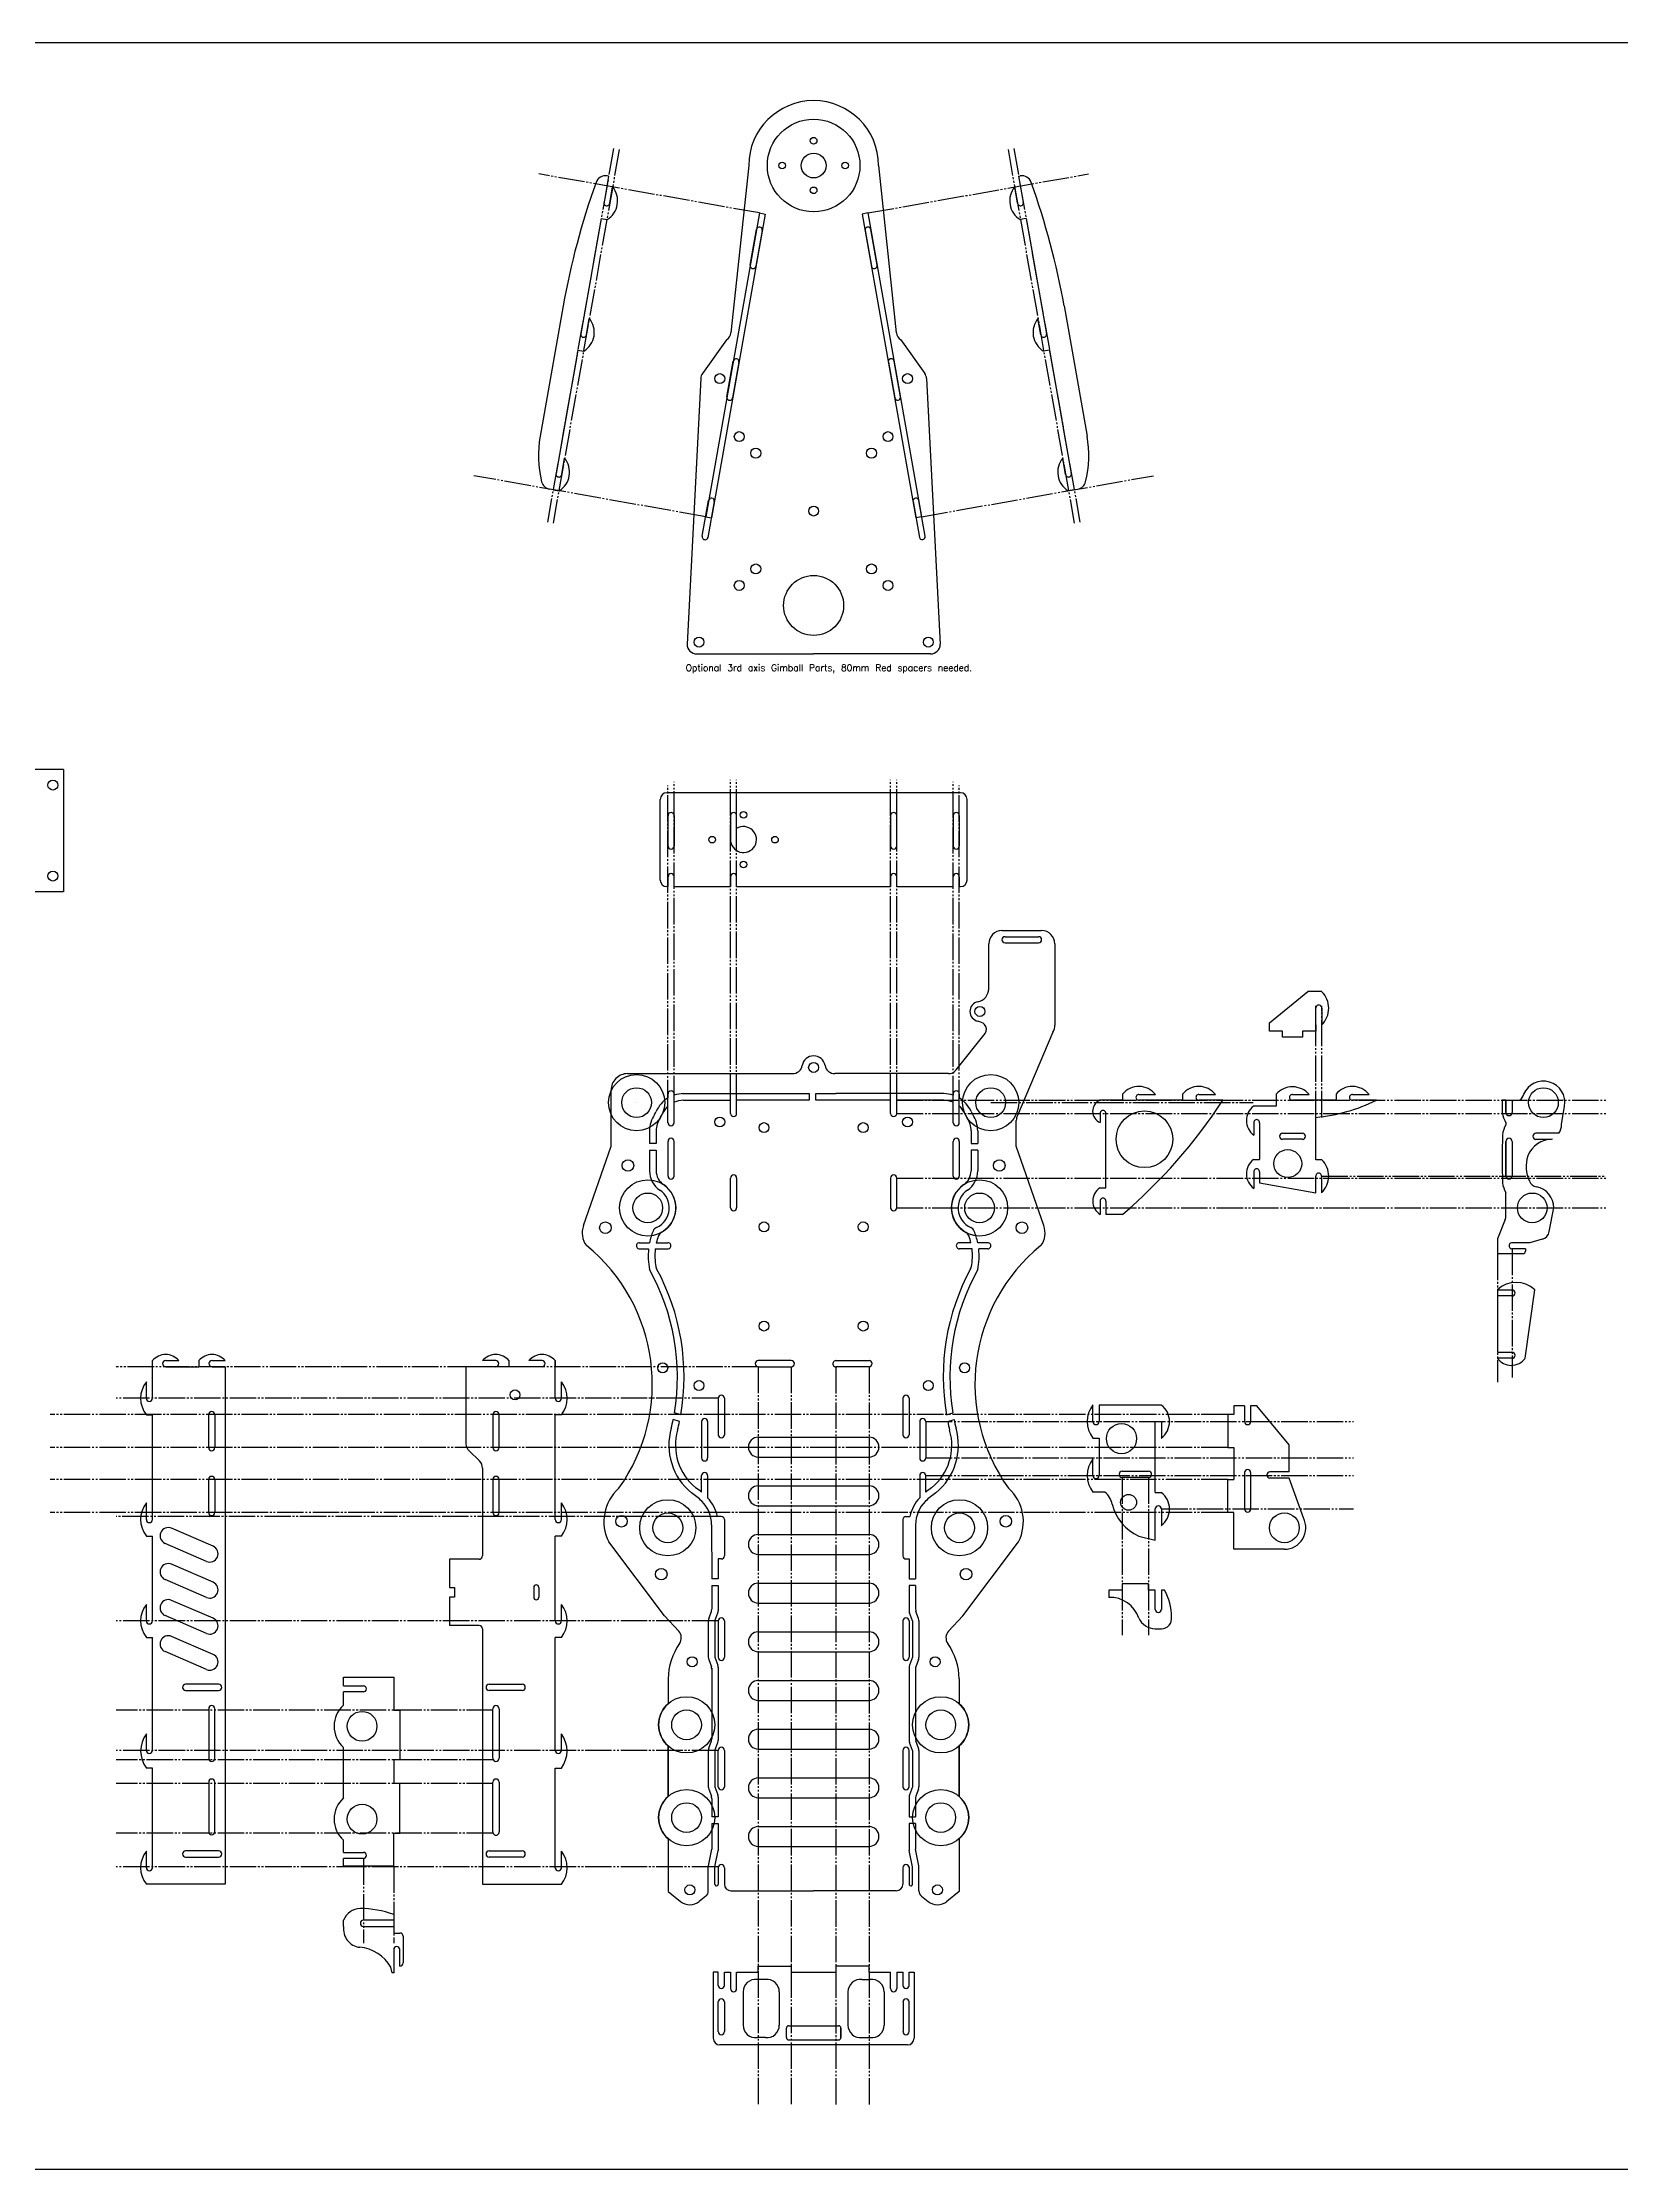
# Model space of a CAD drawing. Extents: x -1 to 1719, y 1 to 644.
# Drawn here: x 317 to 794, y 1 to 644 of the extents above; entities that cross this region are included whole.
import ezdxf

# ---------------------------------------------------------------- set-up
doc = ezdxf.new("R2010")
doc.units = 0
doc.header["$MEASUREMENT"] = 0
doc.linetypes.add('JIS_09_08', pattern=[10.75, 8, -0.55, 0.55, -0.55, 0.55, -0.55])
doc.layers.get('0').update_dxf_attribs({"linetype": 'CONTINUOUS'})
for name, color, linetype in [('Drawing', 7, 'CONTINUOUS'), ('Guidelines', 210, 'JIS_09_08'), ('top plate @ 1', 160, 'CONTINUOUS')]:
    doc.layers.add(name, color=color, linetype=linetype)
doc.layers.add('hidden', color=10, linetype='CONTINUOUS', plot=False)
doc.styles.add('mystyle', font='txt.shx', dxfattribs={"height": 2})

msp = doc.modelspace()

# ---------------------------------------------------------------- linework, layer by layer
for p, q in [((-0.5, 643.65), (1719.05, 643.65)), ((530.8, 606.47), (525.42, 555.92)), ((570.06, 606.47), (575.44, 555.92)), ((488.43, 603.24), (487.96, 603.33)), ((612.44, 603.24), (612.91, 603.33)), ((531.25, 576.31), (533.16, 587.15)), ((534.89, 586.84), (532.97, 576.01)), ((565.98, 586.84), (567.9, 576.01)), ((569.62, 576.31), (567.7, 587.15)), ((474.68, 564.01), (467.71, 524.67)), ((626.19, 564.01), (633.15, 524.67)), ((524.1, 553.74), (516.85, 543.63)), ((576.76, 553.74), (584.02, 543.63)), ((524.2, 536.52), (526.12, 547.35)), ((527.84, 547.04), (525.92, 536.21)), ((573.03, 547.04), (574.94, 536.21)), ((576.67, 536.52), (574.75, 547.35)), ((516.29, 542.04), (512.13, 461.73)), ((584.58, 542.04), (588.74, 461.73)), ((471.65, 508.44), (470.55, 508.64)), ((629.22, 508.44), (630.31, 508.64)), ((516.74, 494.37), (518.66, 505.2)), ((520.38, 504.89), (518.46, 494.06)), ((580.49, 504.89), (582.41, 494.06)), ((584.13, 494.37), (582.21, 505.2)), ((515.13, 458.8), (550.43, 458.8)), ((585.74, 458.8), (550.43, 458.8)), ((504.03, 390.46), (504.03, 414.85)), ((594.84, 416.85), (506.38, 416.85)), ((596.84, 390.46), (596.84, 414.85)), ((506.38, 409.97), (506.38, 400.73)), ((508.23, 409.97), (508.23, 400.73)), ((525.3, 409.97), (525.3, 402.82)), ((527.15, 406.03), (527.15, 409.97)), ((573.72, 409.97), (573.72, 400.73)), ((575.57, 400.73), (575.57, 409.97)), ((592.63, 409.97), (592.63, 400.73)), ((594.48, 409.97), (594.48, 400.73)), ((506.38, 388.46), (506.03, 388.46)), ((506.38, 391.46), (506.38, 388.46)), ((508.23, 388.46), (508.23, 391.46)), ((508.23, 388.46), (525.3, 388.46)), ((525.3, 391.46), (525.3, 388.46)), ((527.15, 388.46), (527.15, 391.46)), ((527.15, 388.46), (573.72, 388.46)), ((573.72, 391.46), (573.72, 388.46)), ((575.57, 388.46), (575.57, 391.46)), ((575.57, 388.46), (592.63, 388.46)), ((592.63, 388.46), (592.63, 391.46)), ((594.48, 391.46), (594.48, 388.46)), ((594.48, 388.46), (594.84, 388.46)), ((607.39, 375.17), (619.39, 375.17)), ((608.32, 373.32), (618.47, 373.32)), ((603.39, 357.6), (603.39, 371.17)), ((608.32, 371.47), (618.47, 371.47)), ((623.39, 371.17), (623.39, 346.6)), ((688.28, 347.28), (699.85, 356.71)), ((704.13, 356.71), (699.85, 356.71)), ((688.28, 344.78), (688.28, 347.28)), ((702.28, 346.71), (702.28, 351.71)), ((704.13, 351.71), (704.13, 346.71)), ((593.53, 333.06), (602.31, 344.08)), ((622.78, 344.47), (612.04, 319.28)), ((692.28, 344.78), (688.28, 344.78)), ((692.28, 342.93), (692.28, 344.78)), ((698.28, 342.93), (692.28, 342.93)), ((702.28, 344.78), (698.28, 344.78)), ((698.28, 344.78), (698.28, 342.93)), ((702.28, 346.71), (702.28, 344.78)), ((494.15, 331.92), (544.03, 331.92)), ((591.19, 331.92), (556.84, 331.92)), ((489.15, 310.03), (489.15, 326.92)), ((496.88, 323.16), (496.88, 323.16)), ((506.38, 325.82), (506.38, 324.57)), ((506.38, 317.09), (506.38, 322.09)), ((508.23, 325.82), (508.23, 325.42)), ((508.23, 317.09), (508.23, 323.28)), ((510.69, 325.88), (549.11, 325.88)), ((511.05, 323.88), (525.3, 323.88)), ((525.3, 319.88), (525.3, 323.88)), ((549.11, 323.88), (527.15, 323.88)), ((527.15, 319.88), (527.15, 323.88)), ((549.11, 325.88), (549.11, 323.88)), ((551.11, 325.88), (557.15, 325.88)), ((551.11, 323.88), (551.11, 325.88)), ((573.72, 323.88), (551.11, 323.88)), ((589.78, 325.88), (557.15, 325.88)), ((573.72, 319.88), (573.72, 323.88)), ((589.82, 323.88), (575.57, 323.88)), ((575.57, 319.88), (575.57, 323.88)), ((592.63, 325.82), (592.63, 325.42)), ((592.63, 317.09), (592.63, 323.28)), ((594.48, 325.82), (594.48, 324.57)), ((594.48, 317.09), (594.48, 322.09)), ((690.28, 322.09), (683.43, 322.09)), ((690.28, 325.73), (690.28, 322.09)), ((695.28, 325.63), (700.28, 325.63)), ((708.42, 323.88), (695.28, 323.88)), ((720.67, 323.88), (713.42, 323.88)), ((759.8, 323.88), (758.68, 323.88)), ((758.68, 323.88), (758.68, 320.09)), ((759.8, 323.88), (759.8, 320.15)), ((759.8, 320.15), (759.8, 323.88)), ((761.65, 323.88), (762.41, 323.88)), ((761.65, 323.88), (761.65, 320.15)), ((761.65, 323.88), (764.01, 323.88)), ((776.63, 316.59), (777.56, 322.07)), ((611.72, 310.03), (611.72, 317.72)), ((683.53, 317.09), (683.53, 313.36)), ((685.28, 317.09), (685.28, 305.95)), ((702.28, 305.91), (702.28, 318.71)), ((759.8, 317.09), (759.8, 316.45)), ((480.84, 286), (489.15, 310.03)), ((500.81, 314.61), (500.81, 310.81)), ((502.81, 310.81), (500.81, 310.81)), ((500.81, 308.81), (500.81, 302.52)), ((500.81, 308.81), (502.81, 308.81)), ((502.81, 314.61), (502.81, 310.81)), ((502.81, 308.81), (502.81, 302.52)), ((506.38, 311.45), (506.38, 300.95)), ((508.23, 300.95), (508.23, 311.45)), ((592.63, 300.95), (592.63, 311.45)), ((594.48, 311.45), (594.48, 300.95)), ((598.05, 314.61), (598.05, 310.81)), ((598.05, 310.81), (600.05, 310.81)), ((598.05, 308.81), (598.05, 302.52)), ((600.05, 308.81), (598.05, 308.81)), ((600.05, 314.61), (600.05, 310.81)), ((600.05, 308.81), (600.05, 302.52)), ((620.03, 286), (611.72, 310.03)), ((692.28, 313.92), (698.28, 313.92)), ((698.28, 312.07), (692.28, 312.07)), ((759.8, 300.95), (759.8, 311.45)), ((759.8, 311.45), (759.8, 300.95)), ((759.8, 300.95), (759.8, 311.45)), ((761.65, 311.45), (761.65, 300.95)), ((761.65, 311.45), (761.65, 300.95)), ((775.84, 313.92), (768.89, 313.92)), ((768.89, 312.07), (773.58, 312.07)), ((683.43, 305.95), (685.28, 305.95)), ((683.53, 302.23), (683.53, 297.23)), ((685.28, 302.23), (685.28, 298.91)), ((704.13, 305.91), (702.28, 305.91)), ((525.3, 291.37), (525.3, 300.37)), ((527.15, 300.37), (527.15, 291.37)), ((573.72, 300.37), (573.72, 291.37)), ((575.57, 291.37), (575.57, 300.37)), ((685.28, 298.91), (702.28, 295.91)), ((702.28, 295.91), (702.28, 300.91)), ((704.03, 300.91), (704.03, 295.91)), ((759.8, 288.93), (759.8, 295.91)), ((772.93, 284.2), (774.28, 291.34)), ((759.59, 287.83), (757.28, 282.01)), ((497.78, 280.82), (500.81, 280.82)), ((497.78, 278.97), (500.52, 278.97)), ((499.44, 280.82), (500.81, 280.82)), ((502.53, 278.97), (506.4, 278.97)), ((502.85, 280.82), (506.33, 280.82)), ((598.34, 278.97), (594.47, 278.97)), ((598.02, 280.82), (594.54, 280.82)), ((601.43, 280.82), (600.06, 280.82)), ((603.09, 280.82), (600.06, 280.82)), ((603.09, 278.97), (600.35, 278.97)), ((757.28, 282.01), (757.28, 277.52)), ((757.28, 277.52), (764.97, 277.52)), ((765.69, 278.97), (761.64, 278.97)), ((767.05, 280.82), (761.71, 280.82)), ((765.69, 278.97), (765.69, 278.24)), ((770.8, 281.87), (767.05, 280.82)), ((757.22, 266.56), (761.64, 266.56)), ((757.22, 264.71), (757.22, 247.71)), ((761.64, 264.71), (757.22, 264.71)), ((765.62, 245.86), (768.54, 266.56)), ((454.29, 245.17), (450.29, 245.17)), ((458.29, 245.17), (458.29, 243.32)), ((468.29, 245.17), (464.29, 245.17)), ((472.29, 233.77), (472.29, 245.17)), ((472.29, 245.17), (472.29, 243.32)), ((543.68, 245.17), (533.68, 245.17)), ((557.18, 245.17), (567.18, 245.17)), ((757.22, 247.71), (761.64, 247.71)), ((761.64, 245.86), (757.22, 245.86)), ((450.29, 243.32), (445.29, 243.32)), ((445.29, 243.32), (445.29, 220.04)), ((454.29, 243.32), (450.29, 243.32)), ((468.29, 243.32), (458.29, 243.32)), ((474.14, 233.77), (474.14, 238.77)), ((533.68, 243.32), (543.68, 243.32)), ((567.18, 243.27), (557.18, 243.27)), ((521.58, 233.77), (521.58, 222.77)), ((523.43, 233.77), (523.43, 222.77)), ((577.44, 233.77), (577.44, 222.77)), ((579.29, 233.77), (579.29, 222.77)), ((634.89, 226.75), (634.89, 231.75)), ((655.59, 231.75), (636.74, 231.75)), ((636.74, 231.75), (636.74, 226.75)), ((680.75, 231.54), (677.54, 231.54)), ((677.54, 231.54), (677.54, 228.86)), ((680.75, 231.54), (680.75, 226.75)), ((684.45, 231.54), (682.6, 231.54)), ((682.6, 231.54), (682.6, 226.75)), ((694.29, 219.7), (684.45, 231.54)), ((453.44, 228.86), (453.44, 218.86)), ((455.29, 218.86), (455.29, 228.86)), ((472.29, 197.13), (472.29, 228.77)), ((474.14, 228.77), (472.29, 228.77)), ((509.88, 226.81), (507.96, 227.41)), ((510.25, 228.79), (508.33, 229.4)), ((516.51, 226.75), (516.51, 215.75)), ((518.36, 226.75), (518.36, 215.75)), ((582.51, 226.75), (582.51, 215.75)), ((584.36, 226.75), (584.36, 215.75)), ((590.62, 228.79), (592.54, 229.4)), ((590.99, 226.81), (592.9, 227.41)), ((653.74, 205.32), (653.74, 226.75)), ((653.74, 226.75), (655.59, 226.75)), ((655.59, 226.75), (655.59, 221.75)), ((677.54, 228.86), (675.67, 228.86)), ((675.67, 228.86), (675.67, 218.86)), ((533.68, 222.02), (567.18, 222.02)), ((634.89, 221.75), (636.74, 221.75)), ((636.74, 221.75), (636.74, 210.43)), ((675.67, 218.86), (677.54, 218.86)), ((677.54, 218.86), (677.54, 209.24)), ((694.29, 211.51), (694.29, 219.7)), ((446.2, 217.89), (449.37, 214.83)), ((450.29, 212.67), (450.29, 186.11)), ((533.68, 216.02), (567.18, 216.02)), ((634.89, 210.43), (634.89, 215.43)), ((453.44, 209.24), (453.44, 199.24)), ((455.29, 199.24), (455.29, 209.24)), ((516.51, 205.43), (516.51, 210.43)), ((518.36, 210.43), (518.36, 203.71)), ((533.68, 207.31), (567.18, 207.31)), ((582.51, 210.43), (582.51, 203.71)), ((584.36, 205.43), (584.36, 210.43)), ((643.74, 211.73), (651.74, 211.73)), ((651.74, 209.88), (643.74, 209.88)), ((675.67, 199.24), (675.67, 209.24)), ((675.67, 209.24), (677.54, 209.24)), ((680.75, 211.32), (680.75, 200.32)), ((682.6, 211.32), (682.6, 200.32)), ((694.29, 211.51), (688.44, 211.51)), ((694.29, 209.66), (688.44, 209.66)), ((698.56, 197.62), (694.29, 209.66)), ((474.14, 197.13), (474.14, 202.13)), ((533.68, 201.31), (567.18, 201.31)), ((638.52, 205.43), (634.89, 205.43)), ((653.74, 205.32), (655.59, 205.32)), ((653.74, 190.85), (653.74, 200.32)), ((655.59, 200.32), (655.59, 195.32)), ((519.58, 195.53), (519.6, 179.23)), ((522.51, 198.05), (521.31, 198.05)), ((523.43, 197.13), (523.43, 186.13)), ((577.44, 197.13), (577.44, 186.13)), ((578.36, 198.05), (579.56, 198.05)), ((581.28, 195.53), (581.27, 179.23)), ((677.54, 199.24), (675.67, 199.24)), ((677.54, 188.13), (677.54, 199.24)), ((472.29, 166.48), (472.29, 192.13)), ((474.14, 192.13), (472.29, 192.13)), ((505.31, 168.01), (488.45, 190.39)), ((533.68, 192.59), (567.18, 192.59)), ((533.68, 186.59), (567.18, 186.59)), ((595.56, 168.01), (612.41, 190.39)), ((648.74, 192.13), (653.74, 190.85)), ((692.79, 188.13), (677.54, 188.13)), ((449.29, 185.11), (440.29, 185.11)), ((440.29, 185.11), (440.29, 176.61)), ((521.57, 185.2), (521.57, 179.23)), ((522.51, 185.2), (521.57, 185.2)), ((578.36, 185.2), (579.3, 185.2)), ((579.3, 185.2), (579.3, 179.23)), ((440.29, 176.61), (441.79, 176.61)), ((441.79, 176.61), (441.79, 173.61)), ((465.79, 176.61), (465.79, 173.61)), ((467.29, 176.61), (467.29, 173.61)), ((521.57, 179.23), (519.6, 179.23)), ((519.6, 177.23), (519.61, 170.02)), ((519.6, 177.23), (521.57, 177.23)), ((521.57, 177.23), (521.58, 169.57)), ((533.68, 177.88), (567.18, 177.88)), ((579.29, 177.23), (579.29, 169.57)), ((581.26, 177.23), (579.29, 177.23)), ((579.3, 179.23), (581.27, 179.23)), ((581.26, 177.23), (581.26, 170.02)), ((643.74, 175.79), (639.74, 175.79)), ((639.74, 175.79), (639.74, 173.6)), ((651.74, 177.64), (643.74, 177.64)), ((643.74, 177.64), (643.74, 175.79)), ((651.74, 175.79), (651.74, 177.64)), ((653.74, 175.79), (651.74, 175.79)), ((653.74, 169.94), (653.74, 175.79)), ((655.59, 175.79), (655.59, 169.94)), ((656.55, 175.79), (655.59, 175.79)), ((441.79, 173.61), (440.29, 173.61)), ((440.29, 173.61), (440.29, 165.11)), ((474.14, 166.48), (474.14, 171.48)), ((505.31, 168.01), (509.61, 163.41)), ((518.7, 167.17), (519.49, 169.33)), ((520.58, 166.48), (521.46, 168.89)), ((533.68, 171.88), (567.18, 171.88)), ((580.29, 166.48), (579.41, 168.89)), ((582.17, 167.17), (581.38, 169.33)), ((595.56, 168.01), (591.25, 163.41)), ((449.29, 165.11), (440.29, 165.11)), ((450.29, 164.11), (450.29, 86.87)), ((472.29, 127.34), (472.29, 161.48)), ((474.14, 161.48), (472.29, 161.48)), ((518.58, 166.48), (518.58, 155.48)), ((520.58, 166.48), (520.58, 155.48)), ((521.58, 166.48), (521.58, 155.48)), ((523.43, 166.48), (523.43, 155.48)), ((533.68, 163.16), (567.18, 163.16)), ((577.44, 166.48), (577.44, 155.48)), ((579.29, 166.48), (579.29, 155.48)), ((580.29, 166.48), (580.29, 155.48)), ((582.29, 166.48), (582.29, 155.48)), ((653.74, 164.1), (655.59, 164.1)), ((518.7, 154.8), (519.5, 152.62)), ((520.58, 155.48), (521.46, 153.07)), ((533.68, 157.16), (567.18, 157.16)), ((580.29, 155.48), (579.41, 153.07)), ((582.17, 154.8), (581.37, 152.62)), ((408.27, 146.87), (408.27, 149.49)), ((408.27, 149.49), (423.43, 149.49)), ((423.43, 149.49), (423.43, 139.49)), ((506.42, 148.93), (506.42, 141.48)), ((519.6, 152.18), (519.61, 130.87)), ((521.57, 152.53), (521.58, 130.43)), ((533.68, 148.45), (567.18, 148.45)), ((579.29, 152.53), (579.29, 130.43)), ((581.27, 152.18), (581.26, 130.87)), ((594.45, 148.93), (594.45, 141.48)), ((408.27, 146.87), (414.27, 146.87)), ((408.27, 141.03), (408.27, 145.02)), ((414.27, 145.02), (408.27, 145.02)), ((452.29, 147.31), (462.29, 147.31)), ((462.29, 145.46), (452.29, 145.46)), ((533.68, 142.45), (567.18, 142.45)), ((423.43, 139.49), (425.28, 139.49)), ((425.28, 139.49), (425.28, 124.49)), ((453.44, 124.94), (453.44, 139.94)), ((455.29, 139.94), (455.29, 124.94)), ((474.14, 127.34), (474.14, 132.34)), ((506.42, 128.66), (506.42, 113.42)), ((506.42, 113.42), (506.42, 128.66)), ((518.7, 128.02), (519.49, 130.19)), ((520.58, 127.34), (521.46, 129.75)), ((533.68, 133.73), (567.18, 133.73)), ((580.29, 127.34), (579.41, 129.75)), ((582.17, 128.02), (581.38, 130.19)), ((594.45, 128.66), (594.45, 113.42)), ((594.45, 113.42), (594.45, 128.66)), ((408.27, 112.97), (408.27, 128.21)), ((425.28, 124.49), (423.43, 124.49)), ((423.43, 124.49), (423.43, 117.3)), ((518.58, 127.34), (518.58, 116.34)), ((520.58, 127.34), (520.58, 116.34)), ((521.58, 116.34), (521.58, 127.34)), ((523.43, 127.34), (523.43, 116.34)), ((533.68, 127.73), (567.18, 127.73)), ((577.44, 127.34), (577.44, 116.34)), ((579.29, 116.34), (579.29, 127.34)), ((580.29, 127.34), (580.29, 116.34)), ((582.29, 127.34), (582.29, 116.34)), ((350.47, 121.94), (348.62, 121.94)), ((425.28, 117.3), (423.43, 117.3)), ((425.28, 102.3), (425.28, 117.3)), ((453.44, 102.74), (453.44, 117.74)), ((455.29, 117.74), (455.29, 102.74)), ((472.29, 91.87), (472.29, 121.94)), ((472.29, 121.94), (474.14, 121.94)), ((520.58, 116.34), (521.46, 113.93)), ((533.68, 119.02), (567.18, 119.02)), ((580.29, 116.34), (579.41, 113.93)), ((518.7, 115.66), (519.5, 113.47)), ((519.62, 112.79), (519.62, 107.23)), ((521.58, 113.24), (521.58, 107.23)), ((533.68, 113.02), (567.18, 113.02)), ((579.29, 113.24), (579.29, 107.23)), ((581.25, 112.79), (581.25, 107.23)), ((582.17, 115.66), (581.37, 113.47)), ((521.58, 107.23), (519.62, 107.23)), ((519.62, 105.23), (519.62, 97.49)), ((519.62, 105.23), (521.58, 105.23)), ((521.58, 105.23), (521.58, 97.08)), ((533.68, 104.3), (567.18, 104.3)), ((579.29, 107.23), (581.25, 107.23)), ((579.29, 105.23), (579.29, 97.08)), ((581.25, 105.23), (579.29, 105.23)), ((581.25, 105.23), (581.24, 97.49)), ((408.27, 96.5), (408.27, 100.15)), ((408.27, 96.5), (414.27, 96.5)), ((423.43, 92.3), (423.43, 102.3)), ((423.43, 102.3), (425.28, 102.3)), ((452.29, 96.95), (462.29, 96.95)), ((474.14, 91.87), (474.14, 96.87)), ((506.42, 100.6), (506.42, 84.7)), ((518.6, 92.4), (519.62, 97.49)), ((520.58, 92.1), (521.58, 97.09)), ((533.68, 98.3), (567.18, 98.3)), ((580.29, 92.1), (579.28, 97.09)), ((582.27, 92.4), (581.24, 97.49)), ((594.45, 100.6), (594.45, 84.7)), ((408.27, 92.3), (408.27, 94.65)), ((414.27, 94.65), (408.27, 94.65)), ((423.43, 92.3), (408.27, 92.3)), ((462.29, 95.1), (452.29, 95.1)), ((518.58, 84.84), (518.58, 92.2)), ((520.58, 86.87), (520.58, 92.1)), ((521.58, 92.1), (521.58, 86.87)), ((521.58, 91.87), (521.58, 86.87)), ((523.43, 91.87), (523.43, 86.87)), ((577.44, 91.87), (577.44, 86.87)), ((579.29, 92.1), (579.29, 86.87)), ((579.29, 91.87), (579.29, 86.87)), ((580.29, 86.87), (580.29, 92.1)), ((582.29, 84.84), (582.29, 92.2)), ((450.29, 86.87), (474.14, 86.87)), ((506.42, 84.7), (510.15, 81.66)), ((523.43, 86.87), (523.43, 86.87)), ((525.43, 84.87), (550.43, 84.87)), ((575.43, 84.87), (550.43, 84.87)), ((577.44, 86.87), (577.43, 86.87)), ((594.45, 84.7), (590.71, 81.66)), ((423.43, 77.68), (423.43, 75.97)), ((517.84, 83.29), (515.85, 81.66)), ((583.02, 83.29), (585.02, 81.66)), ((408.27, 74.12), (408.27, 75.97)), ((423.43, 75.97), (414.27, 75.97)), ((414.27, 74.12), (423.43, 74.12)), ((423.43, 74.12), (423.43, 72.12)), ((423.43, 72.12), (425.28, 72.12)), ((426.28, 71.12), (426.28, 63.12)), ((423.43, 67.12), (423.43, 60.12)), ((425.28, 62.12), (425.28, 67.12)), ((422.93, 60.12), (422.56, 61.76)), ((423.43, 60.12), (422.93, 60.12)), ((425.28, 62.12), (425.28, 62.12)), ((521.58, 60.3), (520.08, 60.3)), ((520.08, 60.3), (520.08, 40.3)), ((521.58, 56.3), (521.58, 60.3)), ((523.43, 60.3), (525.27, 60.3)), ((523.43, 56.3), (523.43, 60.3)), ((525.27, 60.3), (525.27, 55.3)), ((527.15, 60.3), (533.43, 60.3)), ((527.15, 55.3), (527.15, 60.3)), ((535.83, 58.11), (533.33, 58.11)), ((533.68, 60.3), (533.68, 62.15)), ((533.68, 62.15), (543.68, 62.15)), ((543.68, 62.15), (543.68, 60.3)), ((543.68, 60.3), (557.18, 60.3)), ((567.18, 62.15), (557.18, 62.15)), ((557.18, 62.15), (557.18, 60.3)), ((565.03, 58.11), (567.54, 58.11)), ((567.18, 60.3), (567.18, 62.15)), ((567.18, 60.3), (573.7, 60.3)), ((573.7, 55.3), (573.7, 60.3)), ((575.57, 60.3), (577.46, 60.3)), ((575.57, 60.3), (575.57, 55.3)), ((577.46, 56.3), (577.46, 60.3)), ((579.31, 60.3), (580.81, 60.3)), ((579.31, 56.3), (579.31, 60.3)), ((580.81, 60.3), (580.81, 40.3)), ((529.12, 54.3), (529.12, 44.3)), ((540.05, 54.3), (540.05, 44.3)), ((560.82, 54.3), (560.82, 44.3)), ((571.75, 54.3), (571.75, 44.3)), ((521.58, 42.3), (521.58, 51.3)), ((523.43, 51.3), (523.43, 42.3)), ((577.46, 51.3), (577.46, 42.3)), ((579.31, 42.3), (579.31, 51.3)), ((535.83, 40.49), (533.33, 40.49)), ((542.18, 40.56), (542.18, 43.35)), ((542.93, 44.1), (557.93, 44.1)), ((542.93, 39.81), (557.93, 39.81)), ((558.68, 43.35), (558.68, 40.56)), ((558.68, 40.56), (558.68, 43.35)), ((565.03, 40.49), (567.54, 40.49)), ((578.81, 38.3), (522.08, 38.3)), ((1719.05, 0.64), (-0.5, 0.64))]:
    msp.add_line(p, q)
for centre, radius in [((522.04, 542.05), 1.5), ((578.83, 542.05), 1.5), ((527.93, 524.51), 1.5), ((532.93, 519.51), 1.5), ((567.93, 519.51), 1.5), ((572.93, 524.51), 1.5), ((550.43, 502.01), 1.5), ((532.93, 484.51), 1.5), ((550.43, 473.46), 9.07), ((567.93, 484.51), 1.5), ((527.93, 479.51), 1.5), ((572.93, 479.51), 1.5), ((515.76, 462.38), 1.5), ((585.11, 462.38), 1.5), ((529.24, 410.16), 1), ((519.74, 402.66), 1), ((538.74, 402.66), 1), ((529.24, 395.16), 1), ((600.71, 350.73), 1.51), ((496.88, 323.16), 4.5), ((603.98, 323.16), 4.5), ((771.15, 323.16), 4.5), ((522.04, 317.31), 1.5), ((535.43, 315.61), 1.5), ((565.43, 315.61), 1.5), ((578.83, 317.31), 1.5), ((494.28, 304.16), 1.75), ((606.59, 304.16), 1.75), ((500.25, 291.34), 4.5), ((600.61, 291.34), 4.5), ((767.78, 291.34), 4.5), ((487.44, 285.36), 1.75), ((535.43, 285.61), 1.5), ((565.43, 285.61), 1.5), ((613.43, 285.36), 1.75), ((535.43, 255.61), 1.5), ((565.43, 255.61), 1.5), ((504.78, 242.98), 1.51), ((596.09, 242.98), 1.51), ((515.76, 237.64), 1.5), ((585.11, 237.64), 1.5), ((460.11, 234.81), 1.5), ((643.54, 221.59), 4.57), ((645.68, 202.32), 2.4), ((492.31, 196.6), 1.75), ((506.32, 194.63), 4.5), ((594.55, 194.63), 4.5), ((608.56, 196.6), 1.75), ((692.79, 194.63), 4.5), ((504.35, 180.62), 1.75), ((596.52, 180.62), 1.75), ((513.7, 154.13), 1.51), ((587.17, 154.13), 1.51), ((413.85, 134.62), 4.5), ((512, 135.07), 4.5), ((588.87, 135.07), 4.5), ((413.85, 106.56), 4.5), ((512, 107.01), 4.5), ((588.87, 107.01), 4.5), ((513, 85.16), 1.51), ((587.87, 85.16), 1.51)]:
    msp.add_circle(centre, radius)
for centre, radius, start, end in [((550.43, 606.47), 19.63, 0, 180), ((703.25, 523.26), 232.18, 160.33758, 169.89024), ((487.44, 600.37), 3, 79.95958, 160.33758), ((613.43, 600.37), 3, 19.66242, 100.04042), ((397.61, 523.26), 232.18, 10.10976, 19.66242), ((534.03, 586.99), 0.875, 349.95958, 169.95958), ((566.84, 586.99), 0.875, 10.04042, 190.04042), ((532.11, 576.16), 0.875, 169.95958, 349.95958), ((568.76, 576.16), 0.875, 190.04042, 10.04042), ((522.44, 556.23), 3, 303.64962, 353.92535), ((578.43, 556.23), 3, 186.07465, 236.35038), ((526.98, 547.19), 0.875, 349.95958, 169.95958), ((573.89, 547.19), 0.875, 10.04042, 190.04042), ((519.29, 541.88), 3, 144.33058, 177.03402), ((581.58, 541.88), 3, 2.96598, 35.66942), ((525.06, 536.36), 0.875, 169.95958, 349.95958), ((575.81, 536.36), 0.875, 190.04042, 10.04042), ((500.63, 518.85), 33.43, 169.95958, 193.78846), ((600.23, 518.85), 33.43, 346.21154, 10.04042), ((471.08, 511.59), 3, 193.78846, 259.95958), ((629.79, 511.59), 3, 280.04042, 346.21154), ((519.52, 505.05), 0.875, 349.95958, 169.95958), ((581.35, 505.05), 0.875, 10.04042, 190.04042), ((517.6, 494.22), 0.875, 169.95958, 349.95958), ((583.27, 494.22), 0.875, 190.04042, 10.04042), ((515.13, 461.8), 3, 181.27902, 270), ((585.74, 461.8), 3, 270, 358.72098), ((506.03, 414.85), 2, 90, 180), ((594.84, 414.85), 2, 360, 90), ((507.31, 409.97), 0.925, 0, 180), ((529.22, 402.7), 3.93, 178.26295, 121.89788), ((526.22, 409.97), 0.925, 0, 180), ((574.65, 409.97), 0.925, 0, 180), ((593.56, 409.97), 0.925, 0, 180), ((507.31, 400.73), 0.925, 180, 0), ((574.65, 400.73), 0.925, 180, 0), ((593.56, 400.73), 0.925, 180, 0), ((507.31, 391.46), 0.925, 0, 180), ((526.22, 391.46), 0.925, 0, 180), ((574.65, 391.46), 0.925, 0, 180), ((593.56, 391.46), 0.925, 0, 180), ((506.03, 390.46), 2, 180, 270), ((594.84, 390.46), 2, 270, 360), ((607.39, 371.17), 4, 90, 180), ((608.32, 372.4), 0.925, 90, 270), ((618.47, 372.4), 0.925, 270, 90), ((619.39, 371.17), 4, 0, 90), ((600.71, 350.73), 3, 100.81377, 259.18623), ((599.39, 357.6), 4, 280.81377, 0), ((699.16, 351.71), 7.05, 314.8623, 45.1377), ((599.39, 343.85), 4, 47.63768, 79.18623), ((703.21, 351.73), 0.925, 358.70034, 181.29966), ((600.74, 345.33), 2, 321.49963, 47.63768), ((619.39, 346.6), 4, 327.78407, 0), ((544.03, 334.92), 3, 270, 350.03842), ((550.43, 333.8), 3.5, 9.96158, 170.03842), ((556.84, 334.92), 3, 189.96158, 270), ((494.15, 326.92), 5, 89.95641, 180), ((591.19, 334.92), 3, 270, 321.49963), ((695.24, 321.29), 6.65, 40.66796, 138.18616), ((771.15, 323.16), 6.5, 350.34265, 156.96745), ((511.05, 316.88), 9, 121.25008, 156.08628), ((511.05, 316.88), 7, 131.83562, 156.08628), ((507.31, 325.82), 0.925, 0, 180), ((511.05, 316.88), 9, 90.01141, 108.25333), ((511.05, 316.88), 7, 90.01141, 113.74771), ((589.81, 316.88), 9, 71.74667, 89.98859), ((589.81, 316.88), 7, 66.25229, 89.98859), ((593.56, 325.82), 0.925, 0, 180), ((589.81, 316.88), 9, 23.91372, 58.74992), ((589.81, 316.88), 7, 23.91372, 48.16438), ((686.78, 317.77), 5.47, 127.73728, 233.57561), ((695.23, 324.75), 0.876, 86.72951, 273.27049), ((697.45, 371.16), 52.68, 275.25927, 296.15151), ((762.22, 326.3), 3.02, 306.58259, 348.62019), ((509.81, 314.61), 9, 146.52663, 180), ((496.88, 323.16), 6.5, 326.52663, 336.08628), ((509.81, 314.61), 7, 146.52663, 180), ((496.88, 323.16), 8.5, 326.52663, 336.08628), ((507.31, 317.09), 0.925, 180, 0), ((526.22, 319.88), 0.925, 180, 0), ((574.65, 319.88), 0.925, 180, 0), ((593.56, 317.09), 0.925, 180, 0), ((603.98, 323.16), 8.5, 203.91372, 213.47337), ((591.05, 314.61), 7, 0, 33.47337), ((603.98, 323.16), 6.5, 203.91372, 213.47337), ((591.05, 314.61), 9, 0, 33.47337), ((615.72, 317.72), 4, 156.91058, 180), ((684.41, 317.14), 0.876, 356.72951, 183.27049), ((768.7, 322.13), 10.23, 191.48728, 209.50538), ((765.69, 312.83), 6.92, 148.35103, 174.77908), ((760.73, 320.15), 0.925, 180, 0), ((771.42, 316.67), 5.21, 328.0557, 359.03094), ((771.42, 316.67), 5.21, 328.0557, 359.03094), ((507.31, 311.45), 0.925, 0, 180), ((593.56, 311.45), 0.925, 0, 180), ((692.28, 312.99), 0.925, 90, 270), ((698.28, 312.99), 0.925, 270, 90), ((925.72, 306.2), 167.07, 177.51289, 182.48711), ((760.73, 311.45), 0.925, 0, 180), ((760.73, 311.45), 0.925, 0, 180), ((773.72, 304.27), 7.8, 89.00799, 159.22989), ((768.89, 312.99), 0.925, 90, 270), ((507.81, 302.52), 7, 180, 235.95134), ((507.81, 302.52), 5, 180, 235.95134), ((593.05, 302.52), 5, 304.04866, 0), ((593.05, 302.52), 7, 304.04866, 0), ((686.8, 301.63), 5.48, 127.89593, 233.41696), ((684.41, 302.28), 0.876, 356.72951, 183.27049), ((699.27, 300.96), 6.94, 313.31921, 45.53492), ((776.51, 303.82), 10.58, 162.30766, 204.66776), ((500.25, 291.34), 6.5, 294.09047, 55.95134), ((500.25, 291.34), 8.5, 298.77515, 55.95134), ((507.31, 300.95), 0.925, 180, 0), ((526.22, 300.37), 0.925, 0, 180), ((574.65, 300.37), 0.925, 0, 180), ((600.61, 291.34), 8.5, 124.04866, 241.22485), ((593.56, 300.95), 0.925, 180, 0), ((600.61, 291.34), 6.5, 124.04866, 245.90953), ((703.16, 300.98), 0.878, 355.43492, 184.56508), ((765.69, 299.58), 6.92, 185.22092, 211.64897), ((760.73, 300.95), 0.925, 180, 0), ((760.73, 300.95), 0.925, 180, 0), ((769.62, 300.66), 3, 204.66776, 258.85258), ((767.78, 291.34), 6.5, 0, 78.85258), ((526.22, 291.37), 0.925, 180, 0), ((574.65, 291.37), 0.925, 180, 0), ((486.77, 283.75), 6.34, 159.23519, 216.97396), ((520.68, 276.73), 20.29, 158.01178, 168.38194), ((503.72, 283.58), 2, 114.09047, 158.01178), ((505.31, 282.14), 2, 118.77515, 160.46942), ((595.56, 282.14), 2, 19.53058, 61.22485), ((597.14, 283.58), 2, 21.98822, 65.90953), ((580.18, 276.73), 20.29, 11.61806, 21.98822), ((614.1, 283.75), 6.34, 323.02604, 20.76481), ((756.8, 288.93), 3, 338.34706, 0), ((769.98, 284.76), 3, 285.72702, 349.26232), ((447.69, 238.07), 53.95, 324.27176, 50.9091), ((497.75, 279.89), 0.926, 87.95598, 272.04402), ((520.68, 276.73), 20.29, 173.67286, 191.51202), ((520.05, 276.91), 17.64, 173.29442, 191.12474), ((520.05, 276.91), 17.64, 160.46942, 167.19321), ((506.36, 279.89), 0.926, 267.95598, 92.04402), ((594.5, 279.89), 0.926, 87.95598, 272.04402), ((580.82, 276.91), 17.64, 12.80679, 19.53058), ((580.82, 276.91), 17.64, 348.87526, 6.70558), ((653.17, 238.07), 53.94, 129.08505, 215.73408), ((580.18, 276.73), 20.29, 348.48798, 6.32714), ((603.12, 279.89), 0.926, 267.95598, 92.04402), ((761.67, 279.89), 0.926, 87.95598, 272.04402), ((764.97, 278.24), 0.724, 270, 0), ((442.97, 240.33), 66.26, 350.50114, 29.22249), ((504.7, 273.89), 2, 191.12474, 208.53164), ((442.99, 240.34), 68.25, 350.25833, 28.53164), ((657.88, 240.34), 68.25, 151.46836, 189.74167), ((657.89, 240.33), 66.26, 150.77751, 189.49886), ((596.16, 273.89), 2, 331.46836, 348.87526), ((762.88, 260.56), 8.25, 46.69114, 133.30886), ((761.64, 265.64), 0.925, 270, 90), ((454.29, 241.7), 5.3, 40.97505, 139.02495), ((454.29, 244.25), 0.925, 270, 90), ((468.29, 241.7), 5.3, 40.97505, 139.02495), ((468.29, 244.25), 0.925, 270, 90), ((533.68, 244.25), 0.925, 90, 270), ((543.68, 244.25), 0.925, 270, 90), ((557.18, 244.22), 0.95, 90, 288.68315), ((567.18, 244.25), 0.925, 270, 90), ((761.42, 248.97), 5.23, 216.52713, 323.47287), ((761.64, 246.79), 0.925, 270, 90), ((467.77, 233.77), 8.1, 321.85482, 38.14518), ((473.21, 233.77), 0.925, 180, 0), ((522.51, 233.77), 0.925, 0, 180), ((578.36, 233.77), 0.925, 0, 180), ((641.25, 226.75), 8.1, 141.85482, 218.14518), ((651.8, 226.75), 6.27, 307.15353, 52.84647), ((454.36, 228.86), 0.925, 0, 180), ((442.97, 240.33), 66.26, 346.38601, 348.75802), ((442.99, 240.34), 68.25, 346.30693, 348.56675), ((517.43, 226.75), 0.925, 0, 180), ((583.43, 226.75), 0.925, 0, 180), ((657.88, 240.34), 68.25, 191.43325, 193.69307), ((657.89, 240.33), 66.26, 191.24198, 193.61399), ((635.81, 226.75), 0.925, 180, 0), ((681.67, 226.75), 0.925, 180, 0), ((448.29, 220.04), 3, 180, 226.01348), ((454.36, 218.86), 0.925, 180, 0), ((525.2, 219.59), 18.55, 163.8935, 230.85346), ((525.2, 219.59), 16.55, 163.8935, 230.85346), ((522.51, 222.77), 0.925, 180, 0), ((533.68, 219.02), 3, 90, 270), ((567.18, 219.02), 3, 270, 90), ((578.36, 222.77), 0.925, 180, 0), ((575.67, 219.59), 16.55, 309.14654, 16.1065), ((575.67, 219.59), 18.55, 309.14654, 16.1065), ((447.29, 212.67), 3, 0, 46.01348), ((517.43, 215.75), 0.925, 180, 0), ((583.43, 215.75), 0.925, 180, 0), ((641.25, 210.43), 8.1, 141.85482, 218.14518), ((681.67, 211.32), 0.925, 0, 180), ((454.36, 209.24), 0.925, 0, 180), ((500.53, 196.5), 13.53, 131.95131, 206.8313), ((501.89, 187.79), 22.91, 50.34811, 55.86053), ((517.43, 210.43), 0.925, 0, 180), ((533.68, 204.31), 3, 90, 270), ((567.18, 204.31), 3, 270, 90), ((583.43, 210.43), 0.925, 0, 180), ((598.98, 187.79), 22.91, 124.13947, 129.65189), ((600.34, 196.5), 13.53, 333.1687, 48.04869), ((635.81, 210.43), 0.925, 180, 0), ((643.74, 210.8), 0.925, 90, 270), ((651.74, 210.8), 0.925, 270, 90), ((688.44, 210.59), 0.925, 90, 270), ((467.77, 197.13), 8.1, 321.85482, 38.14518), ((501.27, 187.1), 21.84, 45.3784, 55.98401), ((509.58, 195.53), 10, 0, 45.3784), ((509.67, 195.59), 11.9, 11.95741, 43.09013), ((591.2, 195.59), 11.9, 136.90987, 168.04259), ((591.28, 195.53), 10, 134.6216, 180), ((599.6, 187.1), 21.84, 124.01599, 134.6216), ((634.73, 200.64), 6.11, 10.59433, 51.7232), ((654.62, 205.15), 14.29, 193.73538, 245.69021), ((654.66, 200.32), 0.925, 0, 180), ((651.8, 200.32), 6.27, 307.15353, 52.84647), ((681.67, 200.32), 0.925, 180, 0), ((454.36, 199.24), 0.925, 180, 0), ((473.21, 197.13), 0.925, 180, 0), ((522.51, 197.13), 0.925, 0, 90), ((578.36, 197.13), 0.925, 90, 180), ((692.79, 194.63), 6.5, 270, 27.3777), ((533.68, 189.59), 3, 90, 270), ((567.18, 189.59), 3, 270, 90), ((449.29, 186.11), 1, 270, 0), ((522.51, 186.13), 0.925, 270, 0), ((578.36, 186.13), 0.925, 180, 270), ((466.54, 176.61), 0.75, 0, 180), ((533.68, 174.88), 3, 90, 270), ((567.18, 174.88), 3, 270, 90), ((641.86, 167.64), 16.79, 0, 29.00218), ((466.54, 173.61), 0.75, 180, 0), ((467.77, 166.48), 8.1, 321.85482, 38.14518), ((517.61, 170.02), 2, 340.02045, 0.02152), ((519.58, 169.57), 2, 340.02045, 0.00737), ((522.51, 166.48), 0.925, 0, 180), ((578.36, 166.48), 0.925, 0, 180), ((581.29, 169.57), 2, 179.99263, 199.97955), ((583.26, 170.02), 2, 179.97848, 199.97955), ((640.08, 164.52), 9.09, 17.61806, 92.19651), ((653.88, 169.84), 5.74, 206.54564, 268.53732), ((654.66, 169.94), 0.925, 180, 0), ((655.59, 167.2), 3.1, 270, 8.29638), ((449.29, 164.11), 1, 0, 90), ((473.21, 166.48), 0.925, 180, 0), ((507.42, 161.36), 3, 324.7297, 43.06682), ((520.58, 166.48), 2, 160.02045, 180), ((533.68, 160.16), 3, 90, 270), ((567.18, 160.16), 3, 270, 90), ((580.29, 166.48), 2, 0, 19.97955), ((593.45, 161.36), 3, 136.93318, 215.2703), ((525.23, 148.76), 18.81, 144.7297, 179.47841), ((520.58, 155.48), 2, 180, 199.97955), ((522.51, 155.48), 0.925, 180, 0), ((578.36, 155.48), 0.925, 180, 0), ((580.29, 155.48), 2, 340.02045, 0), ((575.64, 148.76), 18.81, 0.52159, 35.2703), ((517.62, 151.93), 2, 0.02152, 19.97955), ((519.58, 152.39), 2, 0.00737, 19.97609), ((533.68, 145.45), 3, 90, 270), ((567.18, 145.45), 3, 270, 90), ((581.29, 152.39), 2, 160.02391, 179.99263), ((583.25, 151.93), 2, 160.02045, 179.97848), ((414.27, 145.94), 0.925, 270, 90), ((452.29, 146.39), 0.925, 90, 270), ((462.29, 146.39), 0.925, 270, 90), ((512.11, 135.07), 8.57, 131.58059, 228.41941), ((588.76, 135.07), 8.57, 311.58059, 48.41941), ((413.96, 134.62), 8.57, 131.58059, 228.41941), ((454.36, 139.94), 0.925, 0, 180), ((467.19, 127.14), 8.67, 323.16879, 36.83121), ((517.61, 130.87), 2, 340.02045, 0.02152), ((519.58, 130.43), 2, 340.02045, 0.00737), ((533.68, 130.73), 3, 90, 270), ((567.18, 130.73), 3, 270, 90), ((581.29, 130.43), 2, 179.99263, 199.97955), ((583.26, 130.87), 2, 179.97848, 199.97955), ((454.36, 124.94), 0.925, 180, 0), ((473.21, 127.34), 0.925, 180, 0), ((520.58, 127.34), 2, 160.02045, 180), ((522.51, 127.34), 0.925, 0, 180), ((578.36, 127.34), 0.925, 0, 180), ((580.29, 127.34), 2, 0, 19.97955), ((454.36, 117.74), 0.925, 0, 180), ((520.58, 116.34), 2, 180, 199.97955), ((522.51, 116.34), 0.925, 180, 0), ((533.68, 116.02), 3, 90, 270), ((567.18, 116.02), 3, 270, 90), ((578.36, 116.34), 0.925, 180, 0), ((580.29, 116.34), 2, 340.02045, 0), ((413.96, 106.56), 8.57, 131.58059, 228.41941), ((512.11, 107.01), 8.57, 131.58059, 228.41941), ((517.62, 112.79), 2, 0.02152, 19.97955), ((519.58, 113.24), 2, 0.00737, 19.97609), ((581.29, 113.24), 2, 160.02391, 179.99263), ((583.25, 112.79), 2, 160.02045, 179.97848), ((588.76, 107.01), 8.57, 311.58059, 48.41941), ((533.68, 101.3), 3, 90, 270), ((567.18, 101.3), 3, 270, 90), ((414.27, 95.58), 0.925, 270, 90), ((452.29, 96.02), 0.925, 90, 270), ((454.36, 102.63), 0.932, 172.74167, 7.25833), ((462.29, 96.02), 0.925, 270, 90), ((467.77, 91.87), 8.1, 321.85482, 38.14518), ((473.21, 91.87), 0.925, 180, 0), ((519.58, 92.2), 1, 168.65605, 180), ((522.51, 91.87), 0.925, 0, 180), ((578.36, 91.87), 0.925, 0, 180), ((581.29, 92.2), 1, 0, 11.34395), ((516.58, 84.84), 2, 309.13333, 0), ((521.08, 86.87), 0.5, 180, 2.98934), ((525.43, 86.87), 2, 180, 270), ((575.43, 86.87), 2, 270, 0), ((579.79, 86.87), 0.5, 177.01066, 0), ((584.29, 84.84), 2, 180, 230.86667), ((413.47, 73.96), 5.58, 92.28992, 158.88429), ((413.25, 50.63), 28.9, 69.37022, 90), ((513, 85.16), 4.51, 230.86667, 309.13333), ((587.87, 85.16), 4.51, 230.86667, 309.13333), ((413.86, 73.39), 5.64, 172.56117, 262.79739), ((414.27, 75.04), 0.925, 90, 270), ((425.28, 71.12), 1, 0, 90), ((412.27, 56.07), 11.76, 28.96443, 85.68745), ((424.36, 67.12), 0.925, 0, 180), ((425.28, 63.12), 1, 270, 0), ((532.94, 54.3), 3.83, 84.26164, 180), ((536.22, 54.3), 3.83, 0, 95.73836), ((564.65, 54.3), 3.83, 84.26164, 180), ((567.93, 54.3), 3.83, 0, 95.73836), ((522.51, 56.3), 0.925, 180, 0), ((522.51, 51.3), 0.925, 0, 180), ((526.21, 55.3), 0.936, 180, 0), ((574.64, 55.3), 0.936, 180, 0), ((578.38, 56.3), 0.925, 180, 0), ((578.38, 51.3), 0.925, 0, 180), ((522.08, 40.3), 2, 180, 270), ((522.51, 42.3), 0.925, 180, 0), ((532.94, 44.3), 3.83, 180, 275.73836), ((536.22, 44.3), 3.83, 264.26164, 0), ((542.93, 43.35), 0.75, 90, 180), ((542.93, 40.56), 0.75, 180, 270), ((557.93, 43.35), 0.75, 0, 90), ((557.93, 40.56), 0.75, 270, 0), ((564.65, 44.3), 3.83, 180, 275.73836), ((567.93, 44.3), 3.83, 264.26164, 0), ((578.38, 42.3), 0.925, 180, 0), ((578.81, 40.3), 2, 270, 0)]:
    msp.add_arc(centre, radius, start, end)
at = {"layer": 'Drawing'}
for p, q in [((488.43, 603.24), (487.04, 595.36)), ((488.76, 595.06), (489.63, 599.98)), ((612.11, 595.06), (611.24, 599.98)), ((612.44, 603.24), (613.83, 595.36)), ((486.17, 590.44), (480, 555.61)), ((486.17, 590.44), (487.99, 590.12)), ((614.7, 590.44), (612.88, 590.12)), ((614.7, 590.44), (620.87, 555.61)), ((481.72, 555.31), (482.59, 560.23)), ((619.15, 555.31), (618.27, 560.23)), ((479.13, 550.69), (472.52, 513.37)), ((479.13, 550.69), (480.95, 550.37)), ((621.74, 550.69), (619.92, 550.37)), ((621.74, 550.69), (628.35, 513.37)), ((474.24, 513.06), (475.11, 517.99)), ((626.63, 513.06), (625.75, 517.99)), ((471.65, 508.44), (473.47, 508.12)), ((629.22, 508.44), (627.4, 508.12)), ((323.59, 423.91), (308.3, 423.91)), ((323.59, 423.91), (323.59, 386.91)), ((323.59, 386.91), (308.3, 386.91)), ((643.83, 323.88), (636.98, 323.88)), ((643.83, 325.73), (643.83, 323.88)), ((648.83, 325.63), (653.83, 325.63)), ((661.97, 323.88), (648.83, 323.88)), ((661.97, 325.73), (661.97, 323.88)), ((666.97, 325.63), (671.97, 325.63)), ((674.22, 323.88), (666.97, 323.88)), ((708.42, 325.73), (708.42, 323.88)), ((713.42, 325.63), (718.42, 325.63)), ((637.08, 319.88), (637.08, 317.13)), ((638.83, 297.37), (638.83, 319.88)), ((636.98, 297.37), (638.83, 297.37)), ((637.08, 293.37), (637.08, 289.37)), ((638.83, 293.37), (638.83, 289.37)), ((643.83, 289.37), (638.83, 289.37)), ((350.47, 233.77), (350.47, 245.17)), ((354.47, 245.17), (358.47, 245.17)), ((364.47, 245.17), (364.47, 243.32)), ((368.47, 245.17), (372.47, 245.17)), ((348.62, 233.77), (348.62, 238.77)), ((354.47, 243.32), (364.47, 243.32)), ((368.47, 243.32), (372.47, 243.32)), ((372.47, 243.32), (372.47, 86.87)), ((348.62, 228.77), (350.47, 228.77)), ((350.47, 197.13), (350.47, 228.77)), ((367.47, 218.86), (367.47, 228.86)), ((369.32, 228.86), (369.32, 218.86)), ((367.47, 199.24), (367.47, 209.24)), ((369.32, 209.24), (369.32, 199.24)), ((348.62, 197.13), (348.62, 202.13)), ((368.79, 189.06), (356.25, 194.48)), ((348.62, 192.13), (350.47, 192.13)), ((350.47, 166.48), (350.47, 192.13)), ((366.8, 184.47), (354.27, 189.9)), ((368.79, 178.16), (356.25, 183.59)), ((366.8, 173.57), (354.27, 179)), ((348.62, 166.48), (348.62, 171.48)), ((366.8, 162.67), (354.27, 168.1)), ((368.79, 167.26), (356.25, 172.69)), ((348.62, 161.48), (350.47, 161.48)), ((350.47, 127.34), (350.47, 161.48)), ((368.79, 156.36), (356.25, 161.79)), ((366.8, 151.78), (354.27, 157.2)), ((370.47, 147.31), (360.47, 147.31)), ((360.47, 145.46), (370.47, 145.46)), ((367.47, 139.94), (367.47, 124.94)), ((369.32, 124.94), (369.32, 139.94)), ((348.62, 127.34), (348.62, 132.34)), ((350.47, 91.87), (350.47, 121.94)), ((367.47, 117.74), (367.47, 102.74)), ((369.32, 102.74), (369.32, 117.74)), ((348.62, 91.87), (348.62, 96.87)), ((370.47, 96.95), (360.47, 96.95)), ((360.47, 95.1), (370.47, 95.1)), ((372.47, 86.87), (348.62, 86.87))]:
    msp.add_line(p, q, dxfattribs=at)
for centre, radius in [((550.43, 613.97), 1), ((540.93, 606.47), 1), ((550.43, 606.47), 3.75), ((559.93, 606.47), 1), ((550.43, 598.97), 1), ((320.34, 419.16), 1.5), ((320.34, 391.66), 1.5), ((550.43, 333.8), 1.51), ((650.48, 312.08), 8.57), ((693.83, 304.74), 4.22)]:
    msp.add_circle(centre, radius, dxfattribs=at)
for centre, radius, start, end in [((484.49, 595.77), 6.65, 301.77342, 39.29161), ((616.38, 595.77), 6.65, 140.70839, 238.22658), ((487.89, 595.16), 0.876, 166.68909, 353.23006), ((612.98, 595.16), 0.876, 186.76994, 13.31091), ((477.45, 556.02), 6.65, 301.77342, 39.29161), ((623.42, 556.02), 6.65, 140.70839, 238.22658), ((480.85, 555.41), 0.876, 166.68909, 353.23006), ((620.02, 555.41), 0.876, 186.76994, 13.31091), ((469.97, 513.78), 6.65, 301.77342, 39.29161), ((630.9, 513.78), 6.65, 140.70839, 238.22658), ((473.37, 513.17), 0.876, 166.68909, 353.23006), ((627.5, 513.17), 0.876, 186.76994, 13.31091), ((648.79, 321.57), 6.47, 38.79327, 140.06085), ((666.93, 321.62), 6.44, 38.44625, 140.40787), ((713.38, 321.62), 6.44, 38.44625, 140.40787), ((638.5, 320.53), 3.68, 114.35954, 247.33998), ((538.01, 413.18), 162.88, 310.51934, 326.7491), ((648.78, 324.75), 0.876, 86.72951, 273.27049), ((666.92, 324.75), 0.876, 86.72951, 273.27049), ((713.37, 324.75), 0.876, 86.72951, 273.27049), ((637.96, 319.93), 0.876, 356.72951, 183.27049), ((639.61, 293.4), 4.76, 123.49515, 237.93717), ((637.96, 293.42), 0.876, 356.72951, 183.27049), ((354.47, 241.7), 5.3, 40.97505, 139.02495), ((354.47, 244.25), 0.925, 90, 270), ((368.47, 241.7), 5.3, 40.97505, 139.02495), ((368.47, 244.25), 0.925, 90, 270), ((354.98, 233.77), 8.1, 141.85482, 218.14518), ((349.54, 233.77), 0.925, 180, 0), ((368.39, 228.86), 0.925, 0, 180), ((368.39, 218.86), 0.925, 180, 0), ((368.39, 209.24), 0.925, 0, 180), ((354.98, 197.13), 8.1, 141.85482, 218.14518), ((349.54, 197.13), 0.925, 180, 0), ((355.26, 192.19), 2.5, 66.5894, 246.5894), ((368.39, 199.24), 0.925, 180, 0), ((367.8, 186.76), 2.5, 246.5894, 66.5894), ((355.26, 181.29), 2.5, 66.5894, 246.5894), ((367.8, 175.86), 2.5, 246.5894, 66.5894), ((354.98, 166.48), 8.1, 141.85482, 218.14518), ((355.26, 170.4), 2.5, 66.5894, 246.5894), ((367.8, 164.97), 2.5, 246.5894, 66.5894), ((349.54, 166.48), 0.925, 180, 0), ((355.26, 159.5), 2.5, 66.5894, 246.5894), ((367.8, 154.07), 2.5, 246.5894, 66.5894), ((360.47, 146.39), 0.925, 90, 270), ((370.47, 146.39), 0.925, 270, 90), ((368.39, 139.94), 0.925, 0, 180), ((355.56, 127.14), 8.67, 143.16879, 216.83121), ((349.54, 127.34), 0.925, 180, 0), ((368.39, 124.94), 0.925, 180, 0), ((368.39, 117.74), 0.925, 0, 180), ((354.98, 91.87), 8.1, 141.85482, 218.14518), ((360.47, 96.02), 0.925, 90, 270), ((368.39, 102.74), 0.925, 180, 0), ((370.47, 96.02), 0.925, 270, 90), ((349.54, 91.87), 0.925, 180, 0)]:
    msp.add_arc(centre, radius, start, end, dxfattribs=at)
at = {"layer": 'Guidelines'}
for p, q in [((489.92, 611.63), (469.92, 498.68)), ((491.64, 611.32), (471.64, 498.38)), ((609.23, 611.32), (629.23, 498.38)), ((610.95, 611.63), (630.95, 498.68)), ((534.04, 592.12), (467.32, 603.93)), ((566.82, 592.12), (633.55, 603.93)), ((517.78, 500.28), (447.64, 512.7)), ((583.08, 500.28), (653.23, 512.7)), ((506.38, 322.09), (506.38, 419)), ((508.23, 323.28), (508.23, 420.19)), ((525.3, 323.88), (525.3, 420.79)), ((527.15, 323.88), (527.15, 420.79)), ((573.72, 323.88), (573.72, 420.79)), ((575.57, 323.88), (575.57, 420.79)), ((592.63, 323.28), (592.63, 420.19)), ((594.48, 322.09), (594.48, 419)), ((702.28, 318.71), (702.28, 352.4)), ((704.13, 318.71), (704.13, 352.4)), ((575.57, 323.88), (790.06, 323.88)), ((603.98, 323.16), (683.41, 323.16)), ((575.57, 319.88), (790.06, 319.88)), ((575.57, 300.37), (790.06, 300.37)), ((704.03, 300.91), (790.06, 300.91)), ((575.57, 291.37), (790.06, 291.37)), ((757.28, 277.52), (757.28, 238.65)), ((761.71, 278.97), (761.71, 240.1)), ((533.68, 243.32), (339.53, 243.32)), ((533.68, 243.32), (533.68, 20.35)), ((543.68, 243.32), (543.68, 20.35)), ((557.18, 243.27), (557.18, 20.3)), ((567.18, 243.27), (567.18, 20.3)), ((521.58, 233.77), (339.53, 233.77)), ((675.67, 228.86), (319.49, 228.86)), ((584.36, 226.75), (713.72, 226.75)), ((675.67, 218.86), (319.49, 218.86)), ((584.36, 215.75), (713.72, 215.75)), ((675.67, 209.24), (319.49, 209.24)), ((584.36, 210.43), (713.72, 210.43)), ((643.74, 209.88), (643.74, 162.19)), ((651.74, 209.88), (651.74, 162.19)), ((655.59, 200.32), (713.72, 200.32)), ((675.67, 199.24), (319.49, 199.24)), ((521.31, 198.05), (339.53, 198.05)), ((521.58, 166.48), (339.53, 166.48)), ((453.44, 139.49), (339.53, 139.49)), ((521.58, 127.34), (339.53, 127.34)), ((453.44, 124.49), (339.53, 124.49)), ((453.44, 117.3), (339.53, 117.3)), ((453.44, 102.3), (339.53, 102.3)), ((521.58, 92.16), (339.53, 92.16)), ((414.27, 94.65), (414.27, 69.01)), ((423.43, 92.3), (423.43, 69.01))]:
    msp.add_line(p, q, dxfattribs=at)
at = {"layer": 'hidden'}
for p, q in [((534.04, 592.12), (517.78, 500.28)), ((535.77, 591.81), (519.51, 499.97)), ((534.04, 592.12), (535.77, 591.81)), ((566.82, 592.12), (565.1, 591.81)), ((565.1, 591.81), (581.36, 499.97)), ((566.82, 592.12), (583.08, 500.28)), ((517.78, 500.28), (519.51, 499.97)), ((583.08, 500.28), (581.36, 499.97))]:
    msp.add_line(p, q, dxfattribs=at)
for centre, radius in [((550.43, 606.47), 14), ((496.88, 323.16), 8.5), ((603.98, 323.16), 8.5), ((496.88, 323.16), 4.5), ((603.98, 323.16), 4.5), ((500.25, 291.34), 8.5), ((500.25, 291.34), 4.5), ((600.61, 291.34), 8.5), ((600.61, 291.34), 4.5), ((506.32, 194.63), 8.5), ((594.55, 194.63), 8.5), ((506.32, 194.63), 4.5), ((594.55, 194.63), 4.5), ((512, 135.07), 8.5), ((588.87, 135.07), 8.5), ((512, 135.07), 4.5), ((588.87, 135.07), 4.5), ((512, 107.01), 8.5), ((512, 107.01), 4.5), ((588.87, 107.01), 8.5), ((588.87, 107.01), 4.5)]:
    msp.add_circle(centre, radius, dxfattribs=at)

# ---------------------------------------------------------------- texts
at = {"layer": 'top plate @ 1', "insert": (511.74, 455.63), "char_height": 2, "attachment_point": 1, "style": 'mystyle'}
msp.add_mtext_dynamic_manual_height_columns('Optional 3rd axis Gimball Parts, 80mm Red spacers needed.', width=88.0609, gutter_width=10, heights=[0], dxfattribs=at)

doc.saveas('drawing.dxf')
